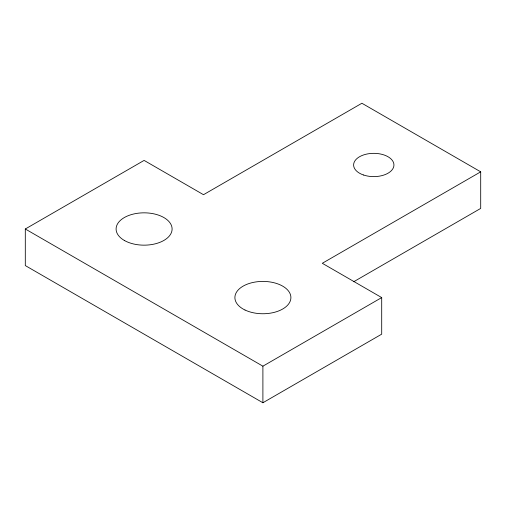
<?xml version="1.0" encoding="UTF-8"?>
<svg xmlns="http://www.w3.org/2000/svg" width="506" height="506" viewBox="0 0 506 506"><rect width="100%" height="100%" fill="white"/><g stroke="black" fill="none" stroke-linecap="round" stroke-linejoin="round"><path stroke-width="0.76" d="M480.7 171.838L322.303 263.291L381.701 297.585L381.701 334.162L262.899 402.751L25.3 265.574L25.3 228.997L144.102 160.408L203.501 194.702L361.898 103.249L480.7 171.838L480.7 208.415L353.707 281.734M25.3 228.997L262.899 366.173L381.701 297.585M262.899 366.173L262.899 402.751M363.51 174.994A20.164 11.638 0 0 0 393.94 165.108A20.164 11.638 0 0 0 363.89 154.836A20.164 11.638 0 0 0 363.51 174.994M124.565 240.578A28.001 16.167 0 0 0 171.243 232.969A28.001 16.167 0 0 0 136.493 213.437A28.001 16.167 0 0 0 124.565 240.578M245.012 310.02A28.001 16.167 0 0 0 290.501 300.305A28.001 16.167 0 0 0 253.183 282.418A28.001 16.167 0 0 0 245.012 310.02"/></g></svg>
